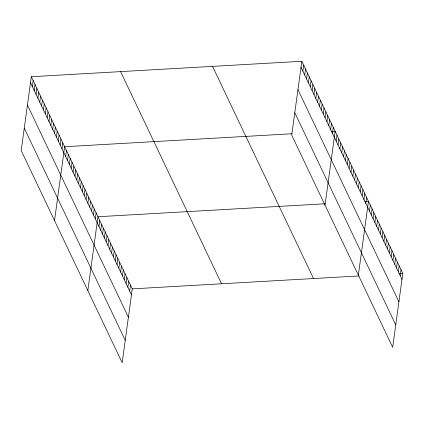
<?xml version="1.0" encoding="UTF-8"?>
<svg xmlns="http://www.w3.org/2000/svg" width="424" height="424" viewBox="0 0 424 424"><rect width="100%" height="100%" fill="white"/><g stroke="black" fill="none" stroke-linecap="round" stroke-linejoin="round"><path stroke-width="0.64" d="M31.318 76.712L21.2 150.552L122.17 362.716L132.288 288.871L31.318 76.712L301.83 61.284L402.8 273.448L392.682 347.288L291.712 135.129L301.83 61.284M32.346 86.576L33.167 80.597M34.201 90.466L35.017 84.487M36.051 94.356L36.867 88.377M37.9 98.246L38.722 92.268M39.75 102.136L40.572 96.158M41.605 106.027L42.421 100.048M43.455 109.911L44.276 103.938M45.304 113.802L46.126 107.829M47.159 117.692L47.976 111.719M49.009 121.582L49.825 115.604M50.859 125.472L51.68 119.494M52.709 129.362L53.53 123.384M54.564 133.253L55.38 127.274M56.413 137.143L57.229 131.164M58.263 141.033L59.084 135.055M60.118 144.923L60.934 138.945M61.968 148.808L62.784 142.835M54.521 220.565L64.639 146.725L292.072 133.756M65.667 156.589L66.489 150.61M67.522 160.479L68.338 154.5M69.372 164.369L70.188 158.391M71.221 168.259L72.043 162.281M73.071 172.149L73.893 166.171M74.926 176.04L75.742 170.061M76.776 179.93L77.592 173.951M78.626 183.815L79.447 177.842M80.481 187.705L81.297 181.732M82.33 191.595L83.146 185.617M84.18 195.485L85.001 189.507M86.03 199.375L86.851 193.397M87.885 203.266L88.701 197.287M89.734 207.156L90.55 201.177M91.584 211.046L92.406 205.068M93.434 214.936L94.255 208.958M95.289 218.821L96.105 212.848M87.842 290.583L97.96 216.738L324.773 203.801M98.946 226.511L99.762 220.533M100.753 230.306L101.569 224.328M102.56 234.101L103.377 228.128M104.368 237.901L105.184 231.923M106.175 241.696L106.991 235.718M107.982 245.491L108.798 239.518M109.784 249.291L110.606 243.312M111.592 253.086L112.413 247.107M113.399 256.88L114.22 250.907M115.206 260.681L116.028 254.702M117.013 264.475L117.835 258.497M118.821 268.27L119.642 262.297M120.628 272.07L121.444 266.092M122.435 275.865L123.252 269.887M124.243 279.66L125.059 273.687M126.05 283.46L126.866 277.481M127.857 287.255L128.673 281.276M129.665 291.05L130.481 285.076M302.858 71.153L303.679 65.174M304.713 75.043L305.529 69.064M306.563 78.928L307.379 72.955M308.412 82.818L309.234 76.845M310.262 86.708L311.084 80.735M312.117 90.598L312.933 84.62M313.967 94.488L314.788 88.51M315.816 98.379L316.638 92.4M317.671 102.269L318.488 96.29M319.521 106.159L320.337 100.181M321.371 110.049L322.192 104.071M323.221 113.939L324.042 107.961M325.076 117.824L325.892 111.851M326.925 121.715L327.741 115.741M328.775 125.605L329.596 119.626M330.63 129.495L331.446 123.517M332.48 133.385L333.296 127.407M325.033 205.142L335.151 131.297L331.404 131.509M336.179 141.166L337.001 135.187M338.034 145.056L338.85 139.077M339.884 148.946L340.7 142.968M341.733 152.831L342.555 146.858M343.583 156.721L344.405 150.748M345.438 160.611L346.254 154.633M347.288 164.501L348.104 158.523M349.138 168.392L349.959 162.413M350.993 172.282L351.809 166.303M352.842 176.172L353.658 170.194M354.692 180.062L355.513 174.084M356.542 183.952L357.363 177.974M358.397 187.837L359.213 181.864M360.246 191.728L361.062 185.754M362.096 195.618L362.918 189.645M363.946 199.508L364.767 193.529M365.801 203.398L366.617 197.42M358.354 275.155L368.472 201.31L364.725 201.527M369.458 211.083L370.274 205.11M371.265 214.883L372.081 208.905M373.072 218.678L373.889 212.7M374.88 222.473L375.696 216.5M376.687 226.273L377.503 220.294M378.494 230.068L379.31 224.089M380.296 233.863L381.118 227.889M382.104 237.663L382.925 231.684M383.911 241.457L384.732 235.479M385.718 245.252L386.54 239.279M387.525 249.052L388.347 243.074M389.333 252.847L390.154 246.869M391.14 256.642L391.956 250.669M392.947 260.442L393.764 254.464M394.755 264.237L395.571 258.258M396.562 268.032L397.378 262.058M398.369 271.832L399.185 265.853M400.176 275.626L400.993 269.648M132.288 288.871L359.101 275.939M399.053 273.66L402.8 273.448M301.008 67.262L401.984 279.421M297.94 89.66L398.915 301.819M294.781 112.731L395.751 324.895M212.557 66.377L313.532 278.536M120.586 71.619L221.556 283.783M30.496 82.685L131.472 294.85M27.428 105.083L128.403 317.242M24.269 128.159L125.239 340.318"/></g></svg>
